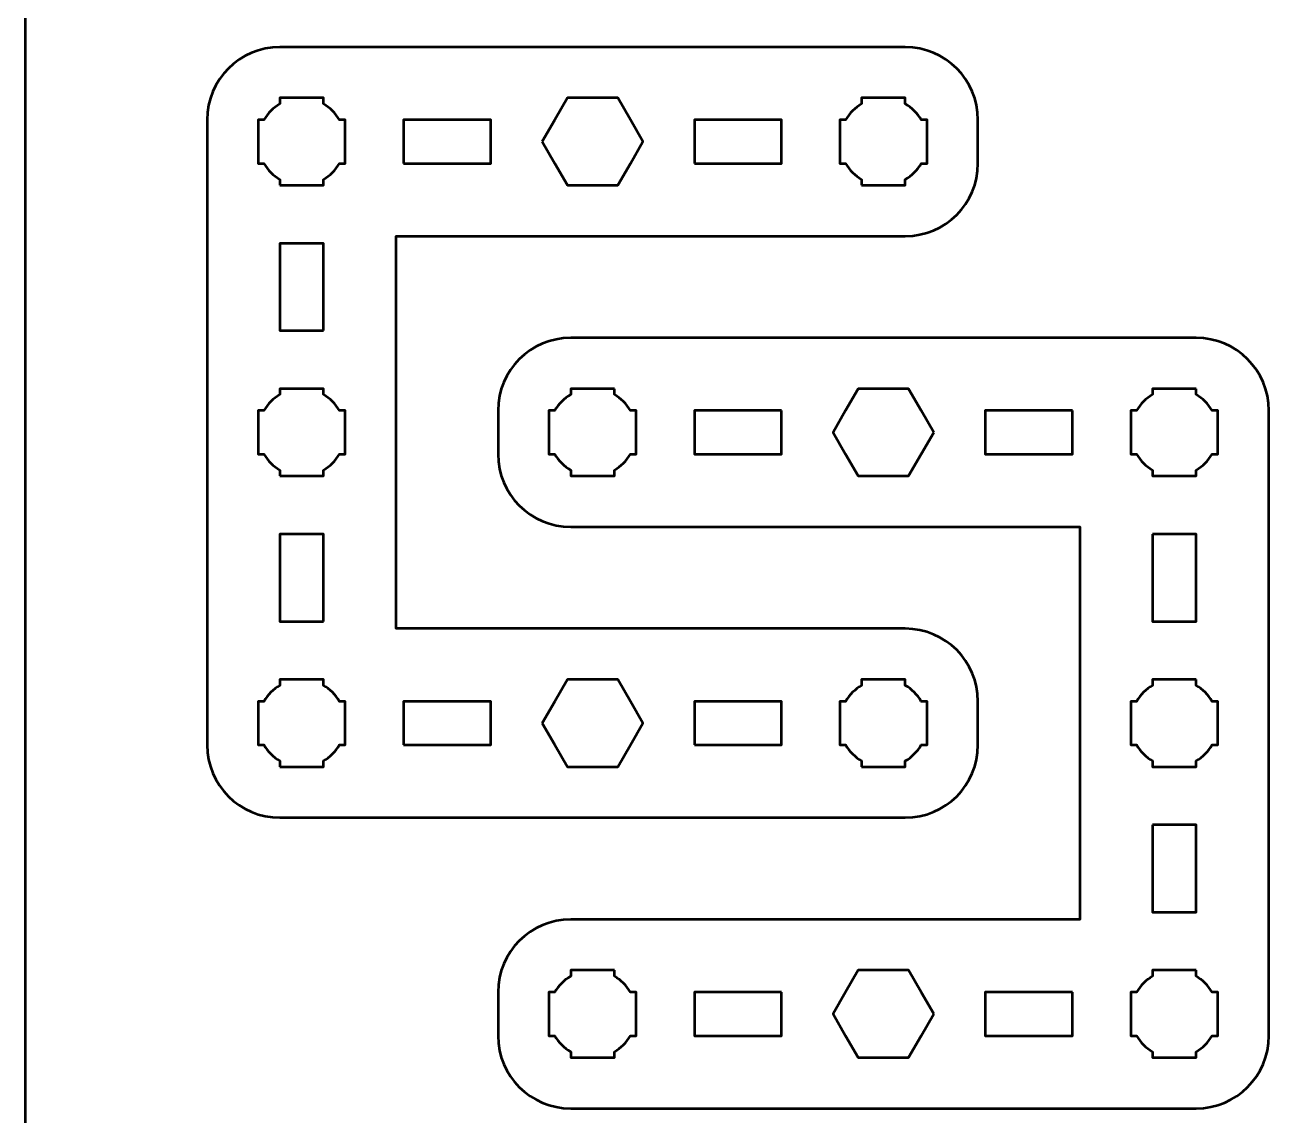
# Model space of a CAD drawing. Header units: centimetres. Extents: x -21 to 0, y -29.7 to 0.
# Drawn here: x -21 to -12.3, y -15.4 to -7.9 of the extents above; entities that cross this region are included whole.
import ezdxf

# ---------------------------------------------------------------- set-up
doc = ezdxf.new("R2010")
doc.units = ezdxf.units.CM
doc.header["$MEASUREMENT"] = 0
doc.layers.add('Layer 1', color=7, linetype='Continuous')

msp = doc.modelspace()

# ---------------------------------------------------------------- linework, layer by layer
at = {"layer": 'Layer 1', "color": 1, "lineweight": 53}
msp.add_open_spline([(-21.00003, -29.19995), (-21.00003, -29.19995), (-21.00003, -2.89992), (-21.00003, -2.89992), (-21.00003, -2.89992), (-21.00003, -2.81709), (-20.93286, -2.74992), (-20.85003, -2.74992), (-20.85003, -2.74992), (-20.7672, -2.74992), (-20.70003, -2.68275), (-20.70003, -2.59992), (-20.70003, -2.59992), (-20.70003, -2.51709), (-20.7672, -2.44992), (-20.85003, -2.44992), (-20.85003, -2.44992), (-20.93286, -2.44992), (-21.00003, -2.38275), (-21.00003, -2.29992), (-21.00003, -2.29992), (-21.00003, -2.21709), (-20.93286, -2.14992), (-20.85003, -2.14992), (-20.85003, -2.14992), (-20.7672, -2.14992), (-20.70003, -2.08275), (-20.70003, -1.99992), (-20.70003, -1.99992), (-20.70003, -1.91709), (-20.7672, -1.84992), (-20.85003, -1.84992), (-20.85003, -1.84992), (-20.93286, -1.84992), (-21.00003, -1.78275), (-21.00003, -1.69992), (-21.00003, -1.69992), (-21.00003, -1.61709), (-20.93286, -1.54992), (-20.85003, -1.54992), (-20.85003, -1.54992), (-20.7672, -1.54992), (-20.70003, -1.48275), (-20.70003, -1.39992), (-20.70003, -1.39992), (-20.70003, -1.31709), (-20.7672, -1.24992), (-20.85003, -1.24992), (-20.85003, -1.24992), (-20.93286, -1.24992), (-21.00003, -1.18275), (-21.00003, -1.09992), (-21.00003, -1.09992), (-21.00003, -1.09992), (-21.00003, -0.49992), (-21.00003, -0.49992), (-21.00003, -0.49992), (-21.00003, -0.22295), (-20.77694, 0.00004), (-20.49994, 0.00004), (-20.49994, 0.00004), (-20.49994, 0.00004), (-0.50008, 0.00004), (-0.50008, 0.00004), (-0.50008, 0.00004), (-0.22294, 0.00004), (0.00002, -0.22295), (0.00002, -0.49992), (0.00002, -0.49992), (0.00002, -0.49992), (0.00002, -29.19995), (0.00002, -29.19995), (0.00002, -29.19995), (0.00002, -29.47695), (-0.22294, -29.70004), (-0.50008, -29.70004), (-0.50008, -29.70004), (-0.50008, -29.70004), (-20.49994, -29.70004), (-20.49994, -29.70004), (-20.49994, -29.70004), (-20.77694, -29.70004), (-21.00003, -29.47695), (-21.00003, -29.19995)], degree=3, knots=[0, 0, 0, 0, 0.047619, 0.047619, 0.047619, 0.047619, 0.0952381, 0.0952381, 0.0952381, 0.0952381, 0.1428571, 0.1428571, 0.1428571, 0.1428571, 0.1904762, 0.1904762, 0.1904762, 0.1904762, 0.2380952, 0.2380952, 0.2380952, 0.2380952, 0.2857143, 0.2857143, 0.2857143, 0.2857143, 0.3333333, 0.3333333, 0.3333333, 0.3333333, 0.3809524, 0.3809524, 0.3809524, 0.3809524, 0.4285714, 0.4285714, 0.4285714, 0.4285714, 0.4761905, 0.4761905, 0.4761905, 0.4761905, 0.5238095, 0.5238095, 0.5238095, 0.5238095, 0.5714286, 0.5714286, 0.5714286, 0.5714286, 0.6190476, 0.6190476, 0.6190476, 0.6190476, 0.6666667, 0.6666667, 0.6666667, 0.6666667, 0.7142857, 0.7142857, 0.7142857, 0.7142857, 0.7619048, 0.7619048, 0.7619048, 0.7619048, 0.8095238, 0.8095238, 0.8095238, 0.8095238, 0.8571429, 0.8571429, 0.8571429, 0.8571429, 0.9047619, 0.9047619, 0.9047619, 0.9047619, 0.952381, 0.952381, 0.952381, 0.952381, 1, 1, 1, 1], dxfattribs=at)
at = {"layer": 'Layer 1', "color": 3, "lineweight": 53}
for points in [[(-14.95, -9.35), (-14.95, -9.35), (-18.45, -9.35), (-18.45, -9.35), (-18.45, -9.35), (-18.45, -9.35), (-18.45, -12.05), (-18.45, -12.05), (-18.45, -12.05), (-18.45, -12.05), (-14.95, -12.05), (-14.95, -12.05), (-14.95, -12.05), (-14.67391, -12.05), (-14.45, -12.27391), (-14.45, -12.55), (-14.45, -12.55), (-14.45, -12.55), (-14.45, -12.85), (-14.45, -12.85), (-14.45, -12.85), (-14.45, -13.12609), (-14.67391, -13.35), (-14.95, -13.35), (-14.95, -13.35), (-14.95, -13.35), (-18.95, -13.35), (-18.95, -13.35), (-18.95, -13.35), (-18.95, -13.35), (-19.25, -13.35), (-19.25, -13.35), (-19.25, -13.35), (-19.52609, -13.35), (-19.75, -13.12609), (-19.75, -12.85), (-19.75, -12.85), (-19.75, -12.85), (-19.75, -12.55), (-19.75, -12.55), (-19.75, -12.55), (-19.75, -12.55), (-19.75, -8.85), (-19.75, -8.85), (-19.75, -8.85), (-19.75, -8.85), (-19.75, -8.55), (-19.75, -8.55), (-19.75, -8.55), (-19.75, -8.27391), (-19.52609, -8.05), (-19.25, -8.05), (-19.25, -8.05), (-19.25, -8.05), (-18.95, -8.05), (-18.95, -8.05), (-18.95, -8.05), (-18.95, -8.05), (-14.95, -8.05), (-14.95, -8.05), (-14.95, -8.05), (-14.67391, -8.05), (-14.45, -8.27391), (-14.45, -8.55), (-14.45, -8.55), (-14.45, -8.55), (-14.45, -8.85), (-14.45, -8.85), (-14.45, -8.85), (-14.45, -9.12609), (-14.67391, -9.35), (-14.95, -9.35)], [(-17.25, -14.05), (-17.25, -14.05), (-13.75, -14.05), (-13.75, -14.05), (-13.75, -14.05), (-13.75, -14.05), (-13.75, -11.35), (-13.75, -11.35), (-13.75, -11.35), (-13.75, -11.35), (-17.25, -11.35), (-17.25, -11.35), (-17.25, -11.35), (-17.52609, -11.35), (-17.75, -11.12609), (-17.75, -10.85), (-17.75, -10.85), (-17.75, -10.85), (-17.75, -10.55), (-17.75, -10.55), (-17.75, -10.55), (-17.75, -10.27391), (-17.52609, -10.05), (-17.25, -10.05), (-17.25, -10.05), (-17.25, -10.05), (-13.25, -10.05), (-13.25, -10.05), (-13.25, -10.05), (-13.25, -10.05), (-12.95, -10.05), (-12.95, -10.05), (-12.95, -10.05), (-12.67391, -10.05), (-12.45, -10.27391), (-12.45, -10.55), (-12.45, -10.55), (-12.45, -10.55), (-12.45, -10.85), (-12.45, -10.85), (-12.45, -10.85), (-12.45, -10.85), (-12.45, -14.55), (-12.45, -14.55), (-12.45, -14.55), (-12.45, -14.55), (-12.45, -14.85), (-12.45, -14.85), (-12.45, -14.85), (-12.45, -15.12609), (-12.67391, -15.35), (-12.95, -15.35), (-12.95, -15.35), (-12.95, -15.35), (-13.25, -15.35), (-13.25, -15.35), (-13.25, -15.35), (-13.25, -15.35), (-17.25, -15.35), (-17.25, -15.35), (-17.25, -15.35), (-17.52609, -15.35), (-17.75, -15.12609), (-17.75, -14.85), (-17.75, -14.85), (-17.75, -14.85), (-17.75, -14.55), (-17.75, -14.55), (-17.75, -14.55), (-17.75, -14.27391), (-17.52609, -14.05), (-17.25, -14.05)]]:
    msp.add_open_spline(points, degree=3, knots=[0, 0, 0, 0, 0.0555556, 0.0555556, 0.0555556, 0.0555556, 0.1111111, 0.1111111, 0.1111111, 0.1111111, 0.1666667, 0.1666667, 0.1666667, 0.1666667, 0.2222222, 0.2222222, 0.2222222, 0.2222222, 0.2777778, 0.2777778, 0.2777778, 0.2777778, 0.3333333, 0.3333333, 0.3333333, 0.3333333, 0.3888889, 0.3888889, 0.3888889, 0.3888889, 0.4444444, 0.4444444, 0.4444444, 0.4444444, 0.5, 0.5, 0.5, 0.5, 0.5555556, 0.5555556, 0.5555556, 0.5555556, 0.6111111, 0.6111111, 0.6111111, 0.6111111, 0.6666667, 0.6666667, 0.6666667, 0.6666667, 0.7222222, 0.7222222, 0.7222222, 0.7222222, 0.7777778, 0.7777778, 0.7777778, 0.7777778, 0.8333333, 0.8333333, 0.8333333, 0.8333333, 0.8888889, 0.8888889, 0.8888889, 0.8888889, 0.9444444, 0.9444444, 0.9444444, 0.9444444, 1, 1, 1, 1], dxfattribs=at)
at = {"layer": 'Layer 1', "lineweight": 53}
for points, knots in [([(-19.25, -9), (-19.25, -9), (-19.25, -8.95985), (-19.25, -8.95985), (-19.25, -8.95985), (-19.29553, -8.9335), (-19.3335, -8.89553), (-19.35985, -8.85), (-19.35985, -8.85), (-19.35985, -8.85), (-19.4, -8.85), (-19.4, -8.85), (-19.4, -8.85), (-19.4, -8.85), (-19.4, -8.7), (-19.4, -8.7), (-19.4, -8.7), (-19.4, -8.7), (-19.4, -8.55), (-19.4, -8.55), (-19.4, -8.55), (-19.4, -8.55), (-19.35985, -8.55), (-19.35985, -8.55), (-19.35985, -8.55), (-19.3335, -8.50447), (-19.29553, -8.4665), (-19.25, -8.44015), (-19.25, -8.44015), (-19.25, -8.44015), (-19.25, -8.4), (-19.25, -8.4), (-19.25, -8.4), (-19.25, -8.4), (-19.1, -8.4), (-19.1, -8.4), (-19.1, -8.4), (-19.1, -8.4), (-18.95, -8.4), (-18.95, -8.4), (-18.95, -8.4), (-18.95, -8.4), (-18.95, -8.44015), (-18.95, -8.44015), (-18.95, -8.44015), (-18.90447, -8.4665), (-18.8665, -8.50447), (-18.84015, -8.55), (-18.84015, -8.55), (-18.84015, -8.55), (-18.8, -8.55), (-18.8, -8.55), (-18.8, -8.55), (-18.8, -8.55), (-18.8, -8.7), (-18.8, -8.7), (-18.8, -8.7), (-18.8, -8.7), (-18.8, -8.85), (-18.8, -8.85), (-18.8, -8.85), (-18.8, -8.85), (-18.84015, -8.85), (-18.84015, -8.85), (-18.84015, -8.85), (-18.8665, -8.89553), (-18.90447, -8.9335), (-18.95, -8.95985), (-18.95, -8.95985), (-18.95, -8.95985), (-18.95, -9), (-18.95, -9), (-18.95, -9), (-18.95, -9), (-19.1, -9), (-19.1, -9), (-19.1, -9), (-19.1, -9), (-19.25, -9), (-19.25, -9)], [0, 0, 0, 0, 0.05, 0.05, 0.05, 0.05, 0.1, 0.1, 0.1, 0.1, 0.15, 0.15, 0.15, 0.15, 0.2, 0.2, 0.2, 0.2, 0.25, 0.25, 0.25, 0.25, 0.3, 0.3, 0.3, 0.3, 0.35, 0.35, 0.35, 0.35, 0.4, 0.4, 0.4, 0.4, 0.45, 0.45, 0.45, 0.45, 0.5, 0.5, 0.5, 0.5, 0.55, 0.55, 0.55, 0.55, 0.6, 0.6, 0.6, 0.6, 0.65, 0.65, 0.65, 0.65, 0.7, 0.7, 0.7, 0.7, 0.75, 0.75, 0.75, 0.75, 0.8, 0.8, 0.8, 0.8, 0.85, 0.85, 0.85, 0.85, 0.9, 0.9, 0.9, 0.9, 0.95, 0.95, 0.95, 0.95, 1, 1, 1, 1]), ([(-17.44641, -8.7), (-17.44641, -8.7), (-17.35981, -8.55), (-17.35981, -8.55), (-17.35981, -8.55), (-17.35981, -8.55), (-17.27321, -8.4), (-17.27321, -8.4), (-17.27321, -8.4), (-17.27321, -8.4), (-17.1, -8.4), (-17.1, -8.4), (-17.1, -8.4), (-17.1, -8.4), (-16.92679, -8.4), (-16.92679, -8.4), (-16.92679, -8.4), (-16.92679, -8.4), (-16.84019, -8.55), (-16.84019, -8.55), (-16.84019, -8.55), (-16.84019, -8.55), (-16.75359, -8.7), (-16.75359, -8.7), (-16.75359, -8.7), (-16.75359, -8.7), (-16.84019, -8.85), (-16.84019, -8.85), (-16.84019, -8.85), (-16.84019, -8.85), (-16.92679, -9), (-16.92679, -9), (-16.92679, -9), (-16.92679, -9), (-17.1, -9), (-17.1, -9), (-17.1, -9), (-17.1, -9), (-17.27321, -9), (-17.27321, -9), (-17.27321, -9), (-17.27321, -9), (-17.35981, -8.85), (-17.35981, -8.85), (-17.35981, -8.85), (-17.35981, -8.85), (-17.44641, -8.7), (-17.44641, -8.7)], [0, 0, 0, 0, 0.0833333, 0.0833333, 0.0833333, 0.0833333, 0.1666667, 0.1666667, 0.1666667, 0.1666667, 0.25, 0.25, 0.25, 0.25, 0.3333333, 0.3333333, 0.3333333, 0.3333333, 0.4166667, 0.4166667, 0.4166667, 0.4166667, 0.5, 0.5, 0.5, 0.5, 0.5833333, 0.5833333, 0.5833333, 0.5833333, 0.6666667, 0.6666667, 0.6666667, 0.6666667, 0.75, 0.75, 0.75, 0.75, 0.8333333, 0.8333333, 0.8333333, 0.8333333, 0.9166667, 0.9166667, 0.9166667, 0.9166667, 1, 1, 1, 1]), ([(-15.25, -9), (-15.25, -9), (-15.25, -8.95985), (-15.25, -8.95985), (-15.25, -8.95985), (-15.29553, -8.9335), (-15.3335, -8.89553), (-15.35985, -8.85), (-15.35985, -8.85), (-15.35985, -8.85), (-15.4, -8.85), (-15.4, -8.85), (-15.4, -8.85), (-15.4, -8.85), (-15.4, -8.7), (-15.4, -8.7), (-15.4, -8.7), (-15.4, -8.7), (-15.4, -8.55), (-15.4, -8.55), (-15.4, -8.55), (-15.4, -8.55), (-15.35985, -8.55), (-15.35985, -8.55), (-15.35985, -8.55), (-15.3335, -8.50447), (-15.29553, -8.4665), (-15.25, -8.44015), (-15.25, -8.44015), (-15.25, -8.44015), (-15.25, -8.4), (-15.25, -8.4), (-15.25, -8.4), (-15.25, -8.4), (-15.1, -8.4), (-15.1, -8.4), (-15.1, -8.4), (-15.1, -8.4), (-14.95, -8.4), (-14.95, -8.4), (-14.95, -8.4), (-14.95, -8.4), (-14.95, -8.44015), (-14.95, -8.44015), (-14.95, -8.44015), (-14.90447, -8.4665), (-14.8665, -8.50447), (-14.84015, -8.55), (-14.84015, -8.55), (-14.84015, -8.55), (-14.8, -8.55), (-14.8, -8.55), (-14.8, -8.55), (-14.8, -8.55), (-14.8, -8.7), (-14.8, -8.7), (-14.8, -8.7), (-14.8, -8.7), (-14.8, -8.85), (-14.8, -8.85), (-14.8, -8.85), (-14.8, -8.85), (-14.84015, -8.85), (-14.84015, -8.85), (-14.84015, -8.85), (-14.8665, -8.89553), (-14.90447, -8.9335), (-14.95, -8.95985), (-14.95, -8.95985), (-14.95, -8.95985), (-14.95, -9), (-14.95, -9), (-14.95, -9), (-14.95, -9), (-15.1, -9), (-15.1, -9), (-15.1, -9), (-15.1, -9), (-15.25, -9), (-15.25, -9)], [0, 0, 0, 0, 0.05, 0.05, 0.05, 0.05, 0.1, 0.1, 0.1, 0.1, 0.15, 0.15, 0.15, 0.15, 0.2, 0.2, 0.2, 0.2, 0.25, 0.25, 0.25, 0.25, 0.3, 0.3, 0.3, 0.3, 0.35, 0.35, 0.35, 0.35, 0.4, 0.4, 0.4, 0.4, 0.45, 0.45, 0.45, 0.45, 0.5, 0.5, 0.5, 0.5, 0.55, 0.55, 0.55, 0.55, 0.6, 0.6, 0.6, 0.6, 0.65, 0.65, 0.65, 0.65, 0.7, 0.7, 0.7, 0.7, 0.75, 0.75, 0.75, 0.75, 0.8, 0.8, 0.8, 0.8, 0.85, 0.85, 0.85, 0.85, 0.9, 0.9, 0.9, 0.9, 0.95, 0.95, 0.95, 0.95, 1, 1, 1, 1]), ([(-18.4, -8.85), (-18.4, -8.85), (-18.4, -8.55), (-18.4, -8.55), (-18.4, -8.55), (-18.4, -8.55), (-17.8, -8.55), (-17.8, -8.55), (-17.8, -8.55), (-17.8, -8.55), (-17.8, -8.85), (-17.8, -8.85), (-17.8, -8.85), (-17.8, -8.85), (-18.4, -8.85), (-18.4, -8.85)], [0, 0, 0, 0, 0.25, 0.25, 0.25, 0.25, 0.5, 0.5, 0.5, 0.5, 0.75, 0.75, 0.75, 0.75, 1, 1, 1, 1]), ([(-16.4, -8.85), (-16.4, -8.85), (-16.4, -8.55), (-16.4, -8.55), (-16.4, -8.55), (-16.4, -8.55), (-15.8, -8.55), (-15.8, -8.55), (-15.8, -8.55), (-15.8, -8.55), (-15.8, -8.85), (-15.8, -8.85), (-15.8, -8.85), (-15.8, -8.85), (-16.4, -8.85), (-16.4, -8.85)], [0, 0, 0, 0, 0.25, 0.25, 0.25, 0.25, 0.5, 0.5, 0.5, 0.5, 0.75, 0.75, 0.75, 0.75, 1, 1, 1, 1]), ([(-18.95, -10), (-18.95, -10), (-19.25, -10), (-19.25, -10), (-19.25, -10), (-19.25, -10), (-19.25, -9.4), (-19.25, -9.4), (-19.25, -9.4), (-19.25, -9.4), (-18.95, -9.4), (-18.95, -9.4), (-18.95, -9.4), (-18.95, -9.4), (-18.95, -10), (-18.95, -10)], [0, 0, 0, 0, 0.25, 0.25, 0.25, 0.25, 0.5, 0.5, 0.5, 0.5, 0.75, 0.75, 0.75, 0.75, 1, 1, 1, 1]), ([(-19.25, -11), (-19.25, -11), (-19.25, -10.95985), (-19.25, -10.95985), (-19.25, -10.95985), (-19.29553, -10.9335), (-19.3335, -10.89553), (-19.35985, -10.85), (-19.35985, -10.85), (-19.35985, -10.85), (-19.4, -10.85), (-19.4, -10.85), (-19.4, -10.85), (-19.4, -10.85), (-19.4, -10.7), (-19.4, -10.7), (-19.4, -10.7), (-19.4, -10.7), (-19.4, -10.55), (-19.4, -10.55), (-19.4, -10.55), (-19.4, -10.55), (-19.35985, -10.55), (-19.35985, -10.55), (-19.35985, -10.55), (-19.3335, -10.50447), (-19.29553, -10.4665), (-19.25, -10.44015), (-19.25, -10.44015), (-19.25, -10.44015), (-19.25, -10.4), (-19.25, -10.4), (-19.25, -10.4), (-19.25, -10.4), (-19.1, -10.4), (-19.1, -10.4), (-19.1, -10.4), (-19.1, -10.4), (-18.95, -10.4), (-18.95, -10.4), (-18.95, -10.4), (-18.95, -10.4), (-18.95, -10.44015), (-18.95, -10.44015), (-18.95, -10.44015), (-18.90447, -10.4665), (-18.8665, -10.50447), (-18.84015, -10.55), (-18.84015, -10.55), (-18.84015, -10.55), (-18.8, -10.55), (-18.8, -10.55), (-18.8, -10.55), (-18.8, -10.55), (-18.8, -10.7), (-18.8, -10.7), (-18.8, -10.7), (-18.8, -10.7), (-18.8, -10.85), (-18.8, -10.85), (-18.8, -10.85), (-18.8, -10.85), (-18.84015, -10.85), (-18.84015, -10.85), (-18.84015, -10.85), (-18.8665, -10.89553), (-18.90447, -10.9335), (-18.95, -10.95985), (-18.95, -10.95985), (-18.95, -10.95985), (-18.95, -11), (-18.95, -11), (-18.95, -11), (-18.95, -11), (-19.1, -11), (-19.1, -11), (-19.1, -11), (-19.1, -11), (-19.25, -11), (-19.25, -11)], [0, 0, 0, 0, 0.05, 0.05, 0.05, 0.05, 0.1, 0.1, 0.1, 0.1, 0.15, 0.15, 0.15, 0.15, 0.2, 0.2, 0.2, 0.2, 0.25, 0.25, 0.25, 0.25, 0.3, 0.3, 0.3, 0.3, 0.35, 0.35, 0.35, 0.35, 0.4, 0.4, 0.4, 0.4, 0.45, 0.45, 0.45, 0.45, 0.5, 0.5, 0.5, 0.5, 0.55, 0.55, 0.55, 0.55, 0.6, 0.6, 0.6, 0.6, 0.65, 0.65, 0.65, 0.65, 0.7, 0.7, 0.7, 0.7, 0.75, 0.75, 0.75, 0.75, 0.8, 0.8, 0.8, 0.8, 0.85, 0.85, 0.85, 0.85, 0.9, 0.9, 0.9, 0.9, 0.95, 0.95, 0.95, 0.95, 1, 1, 1, 1]), ([(-16.95, -10.4), (-16.95, -10.4), (-16.95, -10.44015), (-16.95, -10.44015), (-16.95, -10.44015), (-16.90447, -10.4665), (-16.8665, -10.50447), (-16.84015, -10.55), (-16.84015, -10.55), (-16.84015, -10.55), (-16.8, -10.55), (-16.8, -10.55), (-16.8, -10.55), (-16.8, -10.55), (-16.8, -10.7), (-16.8, -10.7), (-16.8, -10.7), (-16.8, -10.7), (-16.8, -10.85), (-16.8, -10.85), (-16.8, -10.85), (-16.8, -10.85), (-16.84015, -10.85), (-16.84015, -10.85), (-16.84015, -10.85), (-16.8665, -10.89553), (-16.90447, -10.9335), (-16.95, -10.95985), (-16.95, -10.95985), (-16.95, -10.95985), (-16.95, -11), (-16.95, -11), (-16.95, -11), (-16.95, -11), (-17.1, -11), (-17.1, -11), (-17.1, -11), (-17.1, -11), (-17.25, -11), (-17.25, -11), (-17.25, -11), (-17.25, -11), (-17.25, -10.95985), (-17.25, -10.95985), (-17.25, -10.95985), (-17.29553, -10.9335), (-17.3335, -10.89553), (-17.35985, -10.85), (-17.35985, -10.85), (-17.35985, -10.85), (-17.4, -10.85), (-17.4, -10.85), (-17.4, -10.85), (-17.4, -10.85), (-17.4, -10.7), (-17.4, -10.7), (-17.4, -10.7), (-17.4, -10.7), (-17.4, -10.55), (-17.4, -10.55), (-17.4, -10.55), (-17.4, -10.55), (-17.35985, -10.55), (-17.35985, -10.55), (-17.35985, -10.55), (-17.3335, -10.50447), (-17.29553, -10.4665), (-17.25, -10.44015), (-17.25, -10.44015), (-17.25, -10.44015), (-17.25, -10.4), (-17.25, -10.4), (-17.25, -10.4), (-17.25, -10.4), (-17.1, -10.4), (-17.1, -10.4), (-17.1, -10.4), (-17.1, -10.4), (-16.95, -10.4), (-16.95, -10.4)], [0, 0, 0, 0, 0.05, 0.05, 0.05, 0.05, 0.1, 0.1, 0.1, 0.1, 0.15, 0.15, 0.15, 0.15, 0.2, 0.2, 0.2, 0.2, 0.25, 0.25, 0.25, 0.25, 0.3, 0.3, 0.3, 0.3, 0.35, 0.35, 0.35, 0.35, 0.4, 0.4, 0.4, 0.4, 0.45, 0.45, 0.45, 0.45, 0.5, 0.5, 0.5, 0.5, 0.55, 0.55, 0.55, 0.55, 0.6, 0.6, 0.6, 0.6, 0.65, 0.65, 0.65, 0.65, 0.7, 0.7, 0.7, 0.7, 0.75, 0.75, 0.75, 0.75, 0.8, 0.8, 0.8, 0.8, 0.85, 0.85, 0.85, 0.85, 0.9, 0.9, 0.9, 0.9, 0.95, 0.95, 0.95, 0.95, 1, 1, 1, 1]), ([(-14.75359, -10.7), (-14.75359, -10.7), (-14.84019, -10.85), (-14.84019, -10.85), (-14.84019, -10.85), (-14.84019, -10.85), (-14.92679, -11), (-14.92679, -11), (-14.92679, -11), (-14.92679, -11), (-15.1, -11), (-15.1, -11), (-15.1, -11), (-15.1, -11), (-15.27321, -11), (-15.27321, -11), (-15.27321, -11), (-15.27321, -11), (-15.35981, -10.85), (-15.35981, -10.85), (-15.35981, -10.85), (-15.35981, -10.85), (-15.44641, -10.7), (-15.44641, -10.7), (-15.44641, -10.7), (-15.44641, -10.7), (-15.35981, -10.55), (-15.35981, -10.55), (-15.35981, -10.55), (-15.35981, -10.55), (-15.27321, -10.4), (-15.27321, -10.4), (-15.27321, -10.4), (-15.27321, -10.4), (-15.1, -10.4), (-15.1, -10.4), (-15.1, -10.4), (-15.1, -10.4), (-14.92679, -10.4), (-14.92679, -10.4), (-14.92679, -10.4), (-14.92679, -10.4), (-14.84019, -10.55), (-14.84019, -10.55), (-14.84019, -10.55), (-14.84019, -10.55), (-14.75359, -10.7), (-14.75359, -10.7)], [0, 0, 0, 0, 0.0833333, 0.0833333, 0.0833333, 0.0833333, 0.1666667, 0.1666667, 0.1666667, 0.1666667, 0.25, 0.25, 0.25, 0.25, 0.3333333, 0.3333333, 0.3333333, 0.3333333, 0.4166667, 0.4166667, 0.4166667, 0.4166667, 0.5, 0.5, 0.5, 0.5, 0.5833333, 0.5833333, 0.5833333, 0.5833333, 0.6666667, 0.6666667, 0.6666667, 0.6666667, 0.75, 0.75, 0.75, 0.75, 0.8333333, 0.8333333, 0.8333333, 0.8333333, 0.9166667, 0.9166667, 0.9166667, 0.9166667, 1, 1, 1, 1]), ([(-12.95, -10.4), (-12.95, -10.4), (-12.95, -10.44015), (-12.95, -10.44015), (-12.95, -10.44015), (-12.90447, -10.4665), (-12.8665, -10.50447), (-12.84015, -10.55), (-12.84015, -10.55), (-12.84015, -10.55), (-12.8, -10.55), (-12.8, -10.55), (-12.8, -10.55), (-12.8, -10.55), (-12.8, -10.7), (-12.8, -10.7), (-12.8, -10.7), (-12.8, -10.7), (-12.8, -10.85), (-12.8, -10.85), (-12.8, -10.85), (-12.8, -10.85), (-12.84015, -10.85), (-12.84015, -10.85), (-12.84015, -10.85), (-12.8665, -10.89553), (-12.90447, -10.9335), (-12.95, -10.95985), (-12.95, -10.95985), (-12.95, -10.95985), (-12.95, -11), (-12.95, -11), (-12.95, -11), (-12.95, -11), (-13.1, -11), (-13.1, -11), (-13.1, -11), (-13.1, -11), (-13.25, -11), (-13.25, -11), (-13.25, -11), (-13.25, -11), (-13.25, -10.95985), (-13.25, -10.95985), (-13.25, -10.95985), (-13.29553, -10.9335), (-13.3335, -10.89553), (-13.35985, -10.85), (-13.35985, -10.85), (-13.35985, -10.85), (-13.4, -10.85), (-13.4, -10.85), (-13.4, -10.85), (-13.4, -10.85), (-13.4, -10.7), (-13.4, -10.7), (-13.4, -10.7), (-13.4, -10.7), (-13.4, -10.55), (-13.4, -10.55), (-13.4, -10.55), (-13.4, -10.55), (-13.35985, -10.55), (-13.35985, -10.55), (-13.35985, -10.55), (-13.3335, -10.50447), (-13.29553, -10.4665), (-13.25, -10.44015), (-13.25, -10.44015), (-13.25, -10.44015), (-13.25, -10.4), (-13.25, -10.4), (-13.25, -10.4), (-13.25, -10.4), (-13.1, -10.4), (-13.1, -10.4), (-13.1, -10.4), (-13.1, -10.4), (-12.95, -10.4), (-12.95, -10.4)], [0, 0, 0, 0, 0.05, 0.05, 0.05, 0.05, 0.1, 0.1, 0.1, 0.1, 0.15, 0.15, 0.15, 0.15, 0.2, 0.2, 0.2, 0.2, 0.25, 0.25, 0.25, 0.25, 0.3, 0.3, 0.3, 0.3, 0.35, 0.35, 0.35, 0.35, 0.4, 0.4, 0.4, 0.4, 0.45, 0.45, 0.45, 0.45, 0.5, 0.5, 0.5, 0.5, 0.55, 0.55, 0.55, 0.55, 0.6, 0.6, 0.6, 0.6, 0.65, 0.65, 0.65, 0.65, 0.7, 0.7, 0.7, 0.7, 0.75, 0.75, 0.75, 0.75, 0.8, 0.8, 0.8, 0.8, 0.85, 0.85, 0.85, 0.85, 0.9, 0.9, 0.9, 0.9, 0.95, 0.95, 0.95, 0.95, 1, 1, 1, 1]), ([(-15.8, -10.55), (-15.8, -10.55), (-15.8, -10.85), (-15.8, -10.85), (-15.8, -10.85), (-15.8, -10.85), (-16.4, -10.85), (-16.4, -10.85), (-16.4, -10.85), (-16.4, -10.85), (-16.4, -10.55), (-16.4, -10.55), (-16.4, -10.55), (-16.4, -10.55), (-15.8, -10.55), (-15.8, -10.55)], [0, 0, 0, 0, 0.25, 0.25, 0.25, 0.25, 0.5, 0.5, 0.5, 0.5, 0.75, 0.75, 0.75, 0.75, 1, 1, 1, 1]), ([(-13.8, -10.55), (-13.8, -10.55), (-13.8, -10.85), (-13.8, -10.85), (-13.8, -10.85), (-13.8, -10.85), (-14.4, -10.85), (-14.4, -10.85), (-14.4, -10.85), (-14.4, -10.85), (-14.4, -10.55), (-14.4, -10.55), (-14.4, -10.55), (-14.4, -10.55), (-13.8, -10.55), (-13.8, -10.55)], [0, 0, 0, 0, 0.25, 0.25, 0.25, 0.25, 0.5, 0.5, 0.5, 0.5, 0.75, 0.75, 0.75, 0.75, 1, 1, 1, 1]), ([(-18.95, -12), (-18.95, -12), (-19.25, -12), (-19.25, -12), (-19.25, -12), (-19.25, -12), (-19.25, -11.4), (-19.25, -11.4), (-19.25, -11.4), (-19.25, -11.4), (-18.95, -11.4), (-18.95, -11.4), (-18.95, -11.4), (-18.95, -11.4), (-18.95, -12), (-18.95, -12)], [0, 0, 0, 0, 0.25, 0.25, 0.25, 0.25, 0.5, 0.5, 0.5, 0.5, 0.75, 0.75, 0.75, 0.75, 1, 1, 1, 1]), ([(-13.25, -11.4), (-13.25, -11.4), (-12.95, -11.4), (-12.95, -11.4), (-12.95, -11.4), (-12.95, -11.4), (-12.95, -12), (-12.95, -12), (-12.95, -12), (-12.95, -12), (-13.25, -12), (-13.25, -12), (-13.25, -12), (-13.25, -12), (-13.25, -11.4), (-13.25, -11.4)], [0, 0, 0, 0, 0.25, 0.25, 0.25, 0.25, 0.5, 0.5, 0.5, 0.5, 0.75, 0.75, 0.75, 0.75, 1, 1, 1, 1]), ([(-19.25, -13), (-19.25, -13), (-19.25, -12.95985), (-19.25, -12.95985), (-19.25, -12.95985), (-19.29553, -12.9335), (-19.3335, -12.89553), (-19.35985, -12.85), (-19.35985, -12.85), (-19.35985, -12.85), (-19.4, -12.85), (-19.4, -12.85), (-19.4, -12.85), (-19.4, -12.85), (-19.4, -12.7), (-19.4, -12.7), (-19.4, -12.7), (-19.4, -12.7), (-19.4, -12.55), (-19.4, -12.55), (-19.4, -12.55), (-19.4, -12.55), (-19.35985, -12.55), (-19.35985, -12.55), (-19.35985, -12.55), (-19.3335, -12.50447), (-19.29553, -12.4665), (-19.25, -12.44015), (-19.25, -12.44015), (-19.25, -12.44015), (-19.25, -12.4), (-19.25, -12.4), (-19.25, -12.4), (-19.25, -12.4), (-19.1, -12.4), (-19.1, -12.4), (-19.1, -12.4), (-19.1, -12.4), (-18.95, -12.4), (-18.95, -12.4), (-18.95, -12.4), (-18.95, -12.4), (-18.95, -12.44015), (-18.95, -12.44015), (-18.95, -12.44015), (-18.90447, -12.4665), (-18.8665, -12.50447), (-18.84015, -12.55), (-18.84015, -12.55), (-18.84015, -12.55), (-18.8, -12.55), (-18.8, -12.55), (-18.8, -12.55), (-18.8, -12.55), (-18.8, -12.7), (-18.8, -12.7), (-18.8, -12.7), (-18.8, -12.7), (-18.8, -12.85), (-18.8, -12.85), (-18.8, -12.85), (-18.8, -12.85), (-18.84015, -12.85), (-18.84015, -12.85), (-18.84015, -12.85), (-18.8665, -12.89553), (-18.90447, -12.9335), (-18.95, -12.95985), (-18.95, -12.95985), (-18.95, -12.95985), (-18.95, -13), (-18.95, -13), (-18.95, -13), (-18.95, -13), (-19.1, -13), (-19.1, -13), (-19.1, -13), (-19.1, -13), (-19.25, -13), (-19.25, -13)], [0, 0, 0, 0, 0.05, 0.05, 0.05, 0.05, 0.1, 0.1, 0.1, 0.1, 0.15, 0.15, 0.15, 0.15, 0.2, 0.2, 0.2, 0.2, 0.25, 0.25, 0.25, 0.25, 0.3, 0.3, 0.3, 0.3, 0.35, 0.35, 0.35, 0.35, 0.4, 0.4, 0.4, 0.4, 0.45, 0.45, 0.45, 0.45, 0.5, 0.5, 0.5, 0.5, 0.55, 0.55, 0.55, 0.55, 0.6, 0.6, 0.6, 0.6, 0.65, 0.65, 0.65, 0.65, 0.7, 0.7, 0.7, 0.7, 0.75, 0.75, 0.75, 0.75, 0.8, 0.8, 0.8, 0.8, 0.85, 0.85, 0.85, 0.85, 0.9, 0.9, 0.9, 0.9, 0.95, 0.95, 0.95, 0.95, 1, 1, 1, 1]), ([(-17.44641, -12.7), (-17.44641, -12.7), (-17.35981, -12.55), (-17.35981, -12.55), (-17.35981, -12.55), (-17.35981, -12.55), (-17.27321, -12.4), (-17.27321, -12.4), (-17.27321, -12.4), (-17.27321, -12.4), (-17.1, -12.4), (-17.1, -12.4), (-17.1, -12.4), (-17.1, -12.4), (-16.92679, -12.4), (-16.92679, -12.4), (-16.92679, -12.4), (-16.92679, -12.4), (-16.84019, -12.55), (-16.84019, -12.55), (-16.84019, -12.55), (-16.84019, -12.55), (-16.75359, -12.7), (-16.75359, -12.7), (-16.75359, -12.7), (-16.75359, -12.7), (-16.84019, -12.85), (-16.84019, -12.85), (-16.84019, -12.85), (-16.84019, -12.85), (-16.92679, -13), (-16.92679, -13), (-16.92679, -13), (-16.92679, -13), (-17.1, -13), (-17.1, -13), (-17.1, -13), (-17.1, -13), (-17.27321, -13), (-17.27321, -13), (-17.27321, -13), (-17.27321, -13), (-17.35981, -12.85), (-17.35981, -12.85), (-17.35981, -12.85), (-17.35981, -12.85), (-17.44641, -12.7), (-17.44641, -12.7)], [0, 0, 0, 0, 0.0833333, 0.0833333, 0.0833333, 0.0833333, 0.1666667, 0.1666667, 0.1666667, 0.1666667, 0.25, 0.25, 0.25, 0.25, 0.3333333, 0.3333333, 0.3333333, 0.3333333, 0.4166667, 0.4166667, 0.4166667, 0.4166667, 0.5, 0.5, 0.5, 0.5, 0.5833333, 0.5833333, 0.5833333, 0.5833333, 0.6666667, 0.6666667, 0.6666667, 0.6666667, 0.75, 0.75, 0.75, 0.75, 0.8333333, 0.8333333, 0.8333333, 0.8333333, 0.9166667, 0.9166667, 0.9166667, 0.9166667, 1, 1, 1, 1]), ([(-15.25, -13), (-15.25, -13), (-15.25, -12.95985), (-15.25, -12.95985), (-15.25, -12.95985), (-15.29553, -12.9335), (-15.3335, -12.89553), (-15.35985, -12.85), (-15.35985, -12.85), (-15.35985, -12.85), (-15.4, -12.85), (-15.4, -12.85), (-15.4, -12.85), (-15.4, -12.85), (-15.4, -12.7), (-15.4, -12.7), (-15.4, -12.7), (-15.4, -12.7), (-15.4, -12.55), (-15.4, -12.55), (-15.4, -12.55), (-15.4, -12.55), (-15.35985, -12.55), (-15.35985, -12.55), (-15.35985, -12.55), (-15.3335, -12.50447), (-15.29553, -12.4665), (-15.25, -12.44015), (-15.25, -12.44015), (-15.25, -12.44015), (-15.25, -12.4), (-15.25, -12.4), (-15.25, -12.4), (-15.25, -12.4), (-15.1, -12.4), (-15.1, -12.4), (-15.1, -12.4), (-15.1, -12.4), (-14.95, -12.4), (-14.95, -12.4), (-14.95, -12.4), (-14.95, -12.4), (-14.95, -12.44015), (-14.95, -12.44015), (-14.95, -12.44015), (-14.90447, -12.4665), (-14.8665, -12.50447), (-14.84015, -12.55), (-14.84015, -12.55), (-14.84015, -12.55), (-14.8, -12.55), (-14.8, -12.55), (-14.8, -12.55), (-14.8, -12.55), (-14.8, -12.7), (-14.8, -12.7), (-14.8, -12.7), (-14.8, -12.7), (-14.8, -12.85), (-14.8, -12.85), (-14.8, -12.85), (-14.8, -12.85), (-14.84015, -12.85), (-14.84015, -12.85), (-14.84015, -12.85), (-14.8665, -12.89553), (-14.90447, -12.9335), (-14.95, -12.95985), (-14.95, -12.95985), (-14.95, -12.95985), (-14.95, -13), (-14.95, -13), (-14.95, -13), (-14.95, -13), (-15.1, -13), (-15.1, -13), (-15.1, -13), (-15.1, -13), (-15.25, -13), (-15.25, -13)], [0, 0, 0, 0, 0.05, 0.05, 0.05, 0.05, 0.1, 0.1, 0.1, 0.1, 0.15, 0.15, 0.15, 0.15, 0.2, 0.2, 0.2, 0.2, 0.25, 0.25, 0.25, 0.25, 0.3, 0.3, 0.3, 0.3, 0.35, 0.35, 0.35, 0.35, 0.4, 0.4, 0.4, 0.4, 0.45, 0.45, 0.45, 0.45, 0.5, 0.5, 0.5, 0.5, 0.55, 0.55, 0.55, 0.55, 0.6, 0.6, 0.6, 0.6, 0.65, 0.65, 0.65, 0.65, 0.7, 0.7, 0.7, 0.7, 0.75, 0.75, 0.75, 0.75, 0.8, 0.8, 0.8, 0.8, 0.85, 0.85, 0.85, 0.85, 0.9, 0.9, 0.9, 0.9, 0.95, 0.95, 0.95, 0.95, 1, 1, 1, 1]), ([(-12.95, -12.4), (-12.95, -12.4), (-12.95, -12.44015), (-12.95, -12.44015), (-12.95, -12.44015), (-12.90447, -12.4665), (-12.8665, -12.50447), (-12.84015, -12.55), (-12.84015, -12.55), (-12.84015, -12.55), (-12.8, -12.55), (-12.8, -12.55), (-12.8, -12.55), (-12.8, -12.55), (-12.8, -12.7), (-12.8, -12.7), (-12.8, -12.7), (-12.8, -12.7), (-12.8, -12.85), (-12.8, -12.85), (-12.8, -12.85), (-12.8, -12.85), (-12.84015, -12.85), (-12.84015, -12.85), (-12.84015, -12.85), (-12.8665, -12.89553), (-12.90447, -12.9335), (-12.95, -12.95985), (-12.95, -12.95985), (-12.95, -12.95985), (-12.95, -13), (-12.95, -13), (-12.95, -13), (-12.95, -13), (-13.1, -13), (-13.1, -13), (-13.1, -13), (-13.1, -13), (-13.25, -13), (-13.25, -13), (-13.25, -13), (-13.25, -13), (-13.25, -12.95985), (-13.25, -12.95985), (-13.25, -12.95985), (-13.29553, -12.9335), (-13.3335, -12.89553), (-13.35985, -12.85), (-13.35985, -12.85), (-13.35985, -12.85), (-13.4, -12.85), (-13.4, -12.85), (-13.4, -12.85), (-13.4, -12.85), (-13.4, -12.7), (-13.4, -12.7), (-13.4, -12.7), (-13.4, -12.7), (-13.4, -12.55), (-13.4, -12.55), (-13.4, -12.55), (-13.4, -12.55), (-13.35985, -12.55), (-13.35985, -12.55), (-13.35985, -12.55), (-13.3335, -12.50447), (-13.29553, -12.4665), (-13.25, -12.44015), (-13.25, -12.44015), (-13.25, -12.44015), (-13.25, -12.4), (-13.25, -12.4), (-13.25, -12.4), (-13.25, -12.4), (-13.1, -12.4), (-13.1, -12.4), (-13.1, -12.4), (-13.1, -12.4), (-12.95, -12.4), (-12.95, -12.4)], [0, 0, 0, 0, 0.05, 0.05, 0.05, 0.05, 0.1, 0.1, 0.1, 0.1, 0.15, 0.15, 0.15, 0.15, 0.2, 0.2, 0.2, 0.2, 0.25, 0.25, 0.25, 0.25, 0.3, 0.3, 0.3, 0.3, 0.35, 0.35, 0.35, 0.35, 0.4, 0.4, 0.4, 0.4, 0.45, 0.45, 0.45, 0.45, 0.5, 0.5, 0.5, 0.5, 0.55, 0.55, 0.55, 0.55, 0.6, 0.6, 0.6, 0.6, 0.65, 0.65, 0.65, 0.65, 0.7, 0.7, 0.7, 0.7, 0.75, 0.75, 0.75, 0.75, 0.8, 0.8, 0.8, 0.8, 0.85, 0.85, 0.85, 0.85, 0.9, 0.9, 0.9, 0.9, 0.95, 0.95, 0.95, 0.95, 1, 1, 1, 1]), ([(-18.4, -12.85), (-18.4, -12.85), (-18.4, -12.55), (-18.4, -12.55), (-18.4, -12.55), (-18.4, -12.55), (-17.8, -12.55), (-17.8, -12.55), (-17.8, -12.55), (-17.8, -12.55), (-17.8, -12.85), (-17.8, -12.85), (-17.8, -12.85), (-17.8, -12.85), (-18.4, -12.85), (-18.4, -12.85)], [0, 0, 0, 0, 0.25, 0.25, 0.25, 0.25, 0.5, 0.5, 0.5, 0.5, 0.75, 0.75, 0.75, 0.75, 1, 1, 1, 1]), ([(-16.4, -12.85), (-16.4, -12.85), (-16.4, -12.55), (-16.4, -12.55), (-16.4, -12.55), (-16.4, -12.55), (-15.8, -12.55), (-15.8, -12.55), (-15.8, -12.55), (-15.8, -12.55), (-15.8, -12.85), (-15.8, -12.85), (-15.8, -12.85), (-15.8, -12.85), (-16.4, -12.85), (-16.4, -12.85)], [0, 0, 0, 0, 0.25, 0.25, 0.25, 0.25, 0.5, 0.5, 0.5, 0.5, 0.75, 0.75, 0.75, 0.75, 1, 1, 1, 1]), ([(-13.25, -13.4), (-13.25, -13.4), (-12.95, -13.4), (-12.95, -13.4), (-12.95, -13.4), (-12.95, -13.4), (-12.95, -14), (-12.95, -14), (-12.95, -14), (-12.95, -14), (-13.25, -14), (-13.25, -14), (-13.25, -14), (-13.25, -14), (-13.25, -13.4), (-13.25, -13.4)], [0, 0, 0, 0, 0.25, 0.25, 0.25, 0.25, 0.5, 0.5, 0.5, 0.5, 0.75, 0.75, 0.75, 0.75, 1, 1, 1, 1]), ([(-16.95, -14.4), (-16.95, -14.4), (-16.95, -14.44015), (-16.95, -14.44015), (-16.95, -14.44015), (-16.90447, -14.4665), (-16.8665, -14.50447), (-16.84015, -14.55), (-16.84015, -14.55), (-16.84015, -14.55), (-16.8, -14.55), (-16.8, -14.55), (-16.8, -14.55), (-16.8, -14.55), (-16.8, -14.7), (-16.8, -14.7), (-16.8, -14.7), (-16.8, -14.7), (-16.8, -14.85), (-16.8, -14.85), (-16.8, -14.85), (-16.8, -14.85), (-16.84015, -14.85), (-16.84015, -14.85), (-16.84015, -14.85), (-16.8665, -14.89553), (-16.90447, -14.9335), (-16.95, -14.95985), (-16.95, -14.95985), (-16.95, -14.95985), (-16.95, -15), (-16.95, -15), (-16.95, -15), (-16.95, -15), (-17.1, -15), (-17.1, -15), (-17.1, -15), (-17.1, -15), (-17.25, -15), (-17.25, -15), (-17.25, -15), (-17.25, -15), (-17.25, -14.95985), (-17.25, -14.95985), (-17.25, -14.95985), (-17.29553, -14.9335), (-17.3335, -14.89553), (-17.35985, -14.85), (-17.35985, -14.85), (-17.35985, -14.85), (-17.4, -14.85), (-17.4, -14.85), (-17.4, -14.85), (-17.4, -14.85), (-17.4, -14.7), (-17.4, -14.7), (-17.4, -14.7), (-17.4, -14.7), (-17.4, -14.55), (-17.4, -14.55), (-17.4, -14.55), (-17.4, -14.55), (-17.35985, -14.55), (-17.35985, -14.55), (-17.35985, -14.55), (-17.3335, -14.50447), (-17.29553, -14.4665), (-17.25, -14.44015), (-17.25, -14.44015), (-17.25, -14.44015), (-17.25, -14.4), (-17.25, -14.4), (-17.25, -14.4), (-17.25, -14.4), (-17.1, -14.4), (-17.1, -14.4), (-17.1, -14.4), (-17.1, -14.4), (-16.95, -14.4), (-16.95, -14.4)], [0, 0, 0, 0, 0.05, 0.05, 0.05, 0.05, 0.1, 0.1, 0.1, 0.1, 0.15, 0.15, 0.15, 0.15, 0.2, 0.2, 0.2, 0.2, 0.25, 0.25, 0.25, 0.25, 0.3, 0.3, 0.3, 0.3, 0.35, 0.35, 0.35, 0.35, 0.4, 0.4, 0.4, 0.4, 0.45, 0.45, 0.45, 0.45, 0.5, 0.5, 0.5, 0.5, 0.55, 0.55, 0.55, 0.55, 0.6, 0.6, 0.6, 0.6, 0.65, 0.65, 0.65, 0.65, 0.7, 0.7, 0.7, 0.7, 0.75, 0.75, 0.75, 0.75, 0.8, 0.8, 0.8, 0.8, 0.85, 0.85, 0.85, 0.85, 0.9, 0.9, 0.9, 0.9, 0.95, 0.95, 0.95, 0.95, 1, 1, 1, 1]), ([(-14.75359, -14.7), (-14.75359, -14.7), (-14.84019, -14.85), (-14.84019, -14.85), (-14.84019, -14.85), (-14.84019, -14.85), (-14.92679, -15), (-14.92679, -15), (-14.92679, -15), (-14.92679, -15), (-15.1, -15), (-15.1, -15), (-15.1, -15), (-15.1, -15), (-15.27321, -15), (-15.27321, -15), (-15.27321, -15), (-15.27321, -15), (-15.35981, -14.85), (-15.35981, -14.85), (-15.35981, -14.85), (-15.35981, -14.85), (-15.44641, -14.7), (-15.44641, -14.7), (-15.44641, -14.7), (-15.44641, -14.7), (-15.35981, -14.55), (-15.35981, -14.55), (-15.35981, -14.55), (-15.35981, -14.55), (-15.27321, -14.4), (-15.27321, -14.4), (-15.27321, -14.4), (-15.27321, -14.4), (-15.1, -14.4), (-15.1, -14.4), (-15.1, -14.4), (-15.1, -14.4), (-14.92679, -14.4), (-14.92679, -14.4), (-14.92679, -14.4), (-14.92679, -14.4), (-14.84019, -14.55), (-14.84019, -14.55), (-14.84019, -14.55), (-14.84019, -14.55), (-14.75359, -14.7), (-14.75359, -14.7)], [0, 0, 0, 0, 0.0833333, 0.0833333, 0.0833333, 0.0833333, 0.1666667, 0.1666667, 0.1666667, 0.1666667, 0.25, 0.25, 0.25, 0.25, 0.3333333, 0.3333333, 0.3333333, 0.3333333, 0.4166667, 0.4166667, 0.4166667, 0.4166667, 0.5, 0.5, 0.5, 0.5, 0.5833333, 0.5833333, 0.5833333, 0.5833333, 0.6666667, 0.6666667, 0.6666667, 0.6666667, 0.75, 0.75, 0.75, 0.75, 0.8333333, 0.8333333, 0.8333333, 0.8333333, 0.9166667, 0.9166667, 0.9166667, 0.9166667, 1, 1, 1, 1]), ([(-12.95, -14.4), (-12.95, -14.4), (-12.95, -14.44015), (-12.95, -14.44015), (-12.95, -14.44015), (-12.90447, -14.4665), (-12.8665, -14.50447), (-12.84015, -14.55), (-12.84015, -14.55), (-12.84015, -14.55), (-12.8, -14.55), (-12.8, -14.55), (-12.8, -14.55), (-12.8, -14.55), (-12.8, -14.7), (-12.8, -14.7), (-12.8, -14.7), (-12.8, -14.7), (-12.8, -14.85), (-12.8, -14.85), (-12.8, -14.85), (-12.8, -14.85), (-12.84015, -14.85), (-12.84015, -14.85), (-12.84015, -14.85), (-12.8665, -14.89553), (-12.90447, -14.9335), (-12.95, -14.95985), (-12.95, -14.95985), (-12.95, -14.95985), (-12.95, -15), (-12.95, -15), (-12.95, -15), (-12.95, -15), (-13.1, -15), (-13.1, -15), (-13.1, -15), (-13.1, -15), (-13.25, -15), (-13.25, -15), (-13.25, -15), (-13.25, -15), (-13.25, -14.95985), (-13.25, -14.95985), (-13.25, -14.95985), (-13.29553, -14.9335), (-13.3335, -14.89553), (-13.35985, -14.85), (-13.35985, -14.85), (-13.35985, -14.85), (-13.4, -14.85), (-13.4, -14.85), (-13.4, -14.85), (-13.4, -14.85), (-13.4, -14.7), (-13.4, -14.7), (-13.4, -14.7), (-13.4, -14.7), (-13.4, -14.55), (-13.4, -14.55), (-13.4, -14.55), (-13.4, -14.55), (-13.35985, -14.55), (-13.35985, -14.55), (-13.35985, -14.55), (-13.3335, -14.50447), (-13.29553, -14.4665), (-13.25, -14.44015), (-13.25, -14.44015), (-13.25, -14.44015), (-13.25, -14.4), (-13.25, -14.4), (-13.25, -14.4), (-13.25, -14.4), (-13.1, -14.4), (-13.1, -14.4), (-13.1, -14.4), (-13.1, -14.4), (-12.95, -14.4), (-12.95, -14.4)], [0, 0, 0, 0, 0.05, 0.05, 0.05, 0.05, 0.1, 0.1, 0.1, 0.1, 0.15, 0.15, 0.15, 0.15, 0.2, 0.2, 0.2, 0.2, 0.25, 0.25, 0.25, 0.25, 0.3, 0.3, 0.3, 0.3, 0.35, 0.35, 0.35, 0.35, 0.4, 0.4, 0.4, 0.4, 0.45, 0.45, 0.45, 0.45, 0.5, 0.5, 0.5, 0.5, 0.55, 0.55, 0.55, 0.55, 0.6, 0.6, 0.6, 0.6, 0.65, 0.65, 0.65, 0.65, 0.7, 0.7, 0.7, 0.7, 0.75, 0.75, 0.75, 0.75, 0.8, 0.8, 0.8, 0.8, 0.85, 0.85, 0.85, 0.85, 0.9, 0.9, 0.9, 0.9, 0.95, 0.95, 0.95, 0.95, 1, 1, 1, 1]), ([(-15.8, -14.55), (-15.8, -14.55), (-15.8, -14.85), (-15.8, -14.85), (-15.8, -14.85), (-15.8, -14.85), (-16.4, -14.85), (-16.4, -14.85), (-16.4, -14.85), (-16.4, -14.85), (-16.4, -14.55), (-16.4, -14.55), (-16.4, -14.55), (-16.4, -14.55), (-15.8, -14.55), (-15.8, -14.55)], [0, 0, 0, 0, 0.25, 0.25, 0.25, 0.25, 0.5, 0.5, 0.5, 0.5, 0.75, 0.75, 0.75, 0.75, 1, 1, 1, 1]), ([(-13.8, -14.55), (-13.8, -14.55), (-13.8, -14.85), (-13.8, -14.85), (-13.8, -14.85), (-13.8, -14.85), (-14.4, -14.85), (-14.4, -14.85), (-14.4, -14.85), (-14.4, -14.85), (-14.4, -14.55), (-14.4, -14.55), (-14.4, -14.55), (-14.4, -14.55), (-13.8, -14.55), (-13.8, -14.55)], [0, 0, 0, 0, 0.25, 0.25, 0.25, 0.25, 0.5, 0.5, 0.5, 0.5, 0.75, 0.75, 0.75, 0.75, 1, 1, 1, 1])]:
    msp.add_open_spline(points, degree=3, knots=knots, dxfattribs=at)

doc.saveas('drawing.dxf')
